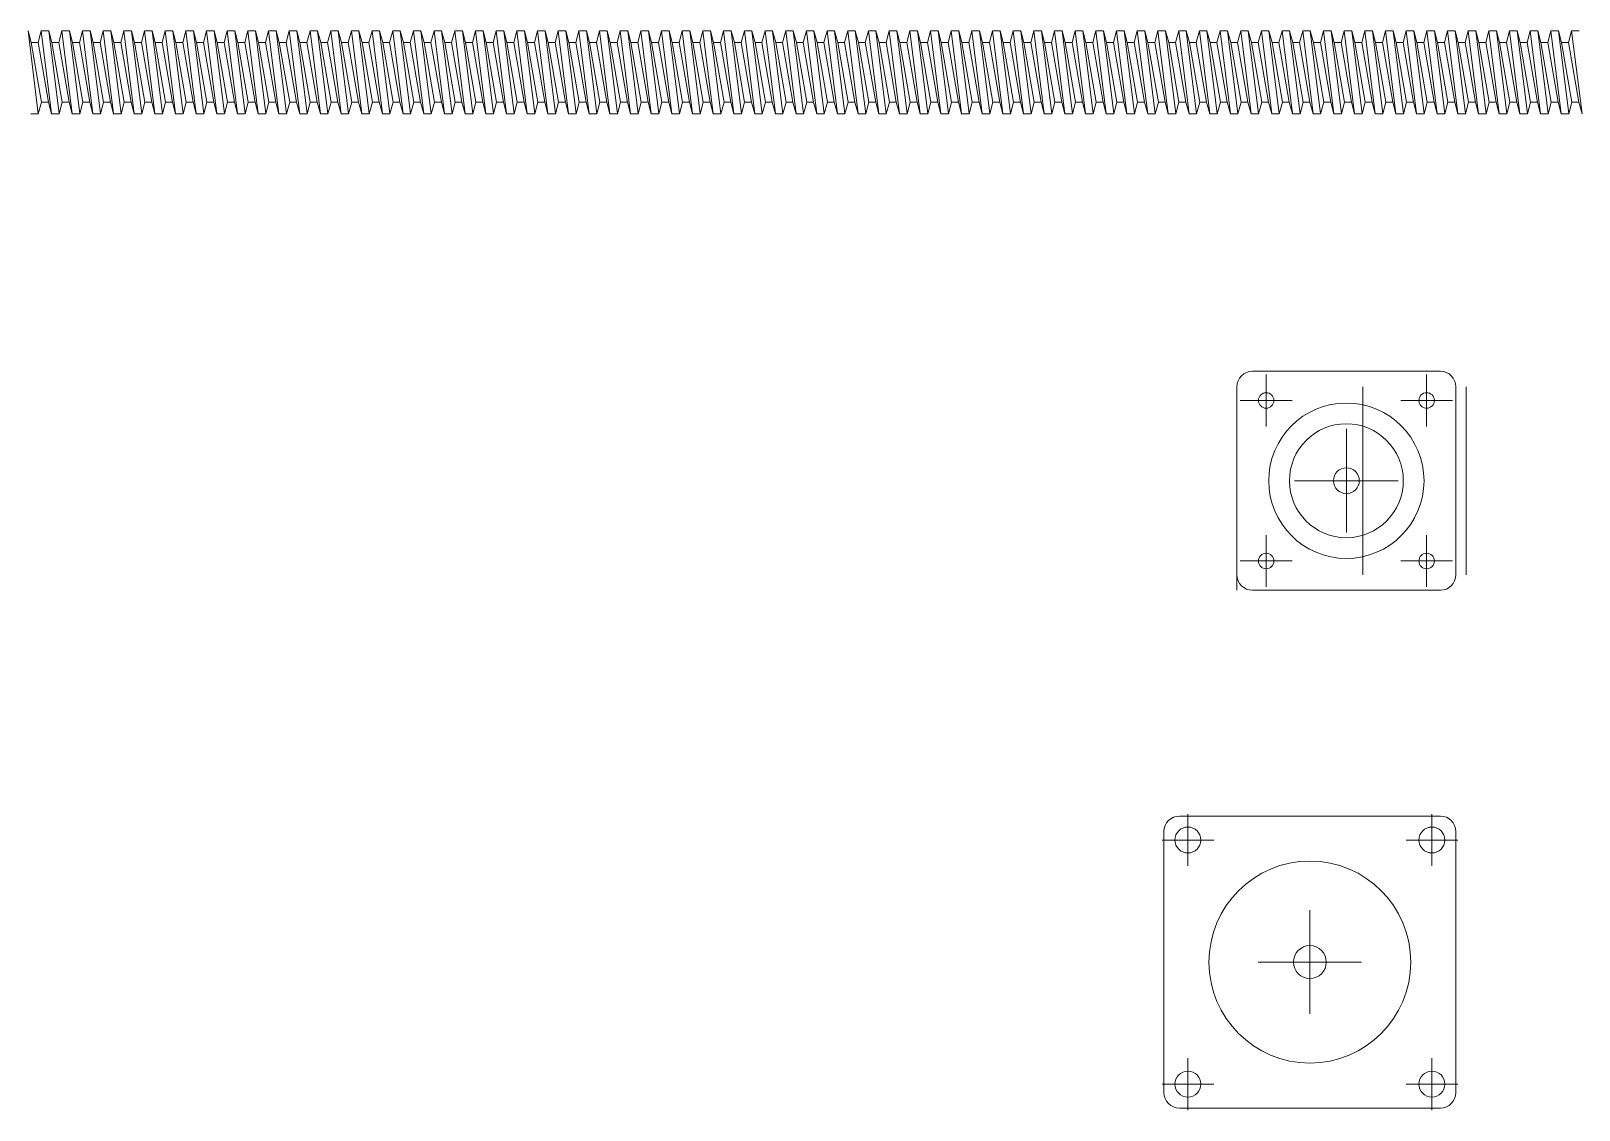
# Model space of a CAD drawing. Header units: millimetres. Extents: x 2736 to 6799, y 1900 to 4860.
# Drawn here: x 3691.7 to 3990.8, y 1899.6 to 2108 of the extents above; entities that cross this region are included whole.
import ezdxf

# ---------------------------------------------------------------- set-up
doc = ezdxf.new("R2010")
doc.units = ezdxf.units.MM
doc.linetypes.add('DASHDOTX2', pattern=[50.8, 25.4, -12.7, 0, -12.7])
for name, color, linetype, lineweight, true_color in [('axe', 1, 'DASHDOTX2', 0, 0xff0000), ('construction', 6, 'CONTINUOUS', 0, 0xff00ff), ('MEMA_17', 7, 'CONTINUOUS', 0, 0x000000), ('MEMA_23', 7, 'CONTINUOUS', 0, 0x000000), ('vis_sans_fin', 2, 'CONTINUOUS', 0, 0xffff00)]:
    doc.layers.add(name, color=color, linetype=linetype, lineweight=lineweight, true_color=true_color)

msp = doc.modelspace()

# ---------------------------------------------------------------- linework, layer by layer
at = {"layer": 'axe'}
for p, q in [((3930.35, 2031.65), (3930.35, 2041.65)), ((3961.35, 2031.65), (3961.35, 2041.65)), ((3925.35, 2036.65), (3935.35, 2036.65)), ((3956.35, 2036.65), (3966.35, 2036.65)), ((3945.85, 2011.15), (3945.85, 2031.15)), ((3935.85, 2021.15), (3955.85, 2021.15)), ((3930.35, 2000.65), (3930.35, 2010.65)), ((3961.35, 2000.65), (3961.35, 2010.65)), ((3925.35, 2005.65), (3935.35, 2005.65)), ((3956.35, 2005.65), (3966.35, 2005.65)), ((3915.23, 1946.77), (3915.23, 1956.77)), ((3962.37, 1946.77), (3962.37, 1956.77)), ((3910.23, 1951.77), (3920.23, 1951.77)), ((3957.37, 1951.77), (3967.37, 1951.77)), ((3938.8, 1918.2), (3938.8, 1938.2)), ((3928.8, 1928.2), (3948.8, 1928.2)), ((3915.23, 1899.63), (3915.23, 1909.63)), ((3962.37, 1899.63), (3962.37, 1909.63)), ((3910.23, 1904.63), (3920.23, 1904.63)), ((3957.37, 1904.63), (3967.37, 1904.63))]:
    msp.add_line(p, q, dxfattribs=at)
at = {"layer": 'construction'}
for p, q in [((3924.7, 2000), (3924.7, 2039.3)), ((3949, 2039.3), (3949, 2003)), ((3969, 2039.3), (3969, 2003))]:
    msp.add_line(p, q, dxfattribs=at)
msp.add_circle((3945.85, 2021.15), 15, dxfattribs=at)
at = {"layer": 'MEMA_17'}
for p, q in [((3927.7, 2042.3), (3964, 2042.3)), ((3924.7, 2003), (3924.7, 2039.3)), ((3967, 2039.3), (3967, 2003)), ((3964, 2000), (3927.7, 2000))]:
    msp.add_line(p, q, dxfattribs=at)
for centre, radius in [((3930.35, 2036.65), 1.5), ((3961.35, 2036.65), 1.5), ((3945.85, 2021.15), 11), ((3945.85, 2021.15), 2.5), ((3930.35, 2005.65), 1.5), ((3961.35, 2005.65), 1.5)]:
    msp.add_circle(centre, radius, dxfattribs=at)
for centre, start, end in [((3927.7, 2039.3), 90, 180), ((3964, 2039.3), 0, 90), ((3927.7, 2003), 180, 270), ((3964, 2003), 270, 0)]:
    msp.add_arc(centre, 3, start, end, dxfattribs=at)
at = {"layer": 'MEMA_23'}
for p, q in [((3913.6, 1956.4), (3964, 1956.4)), ((3910.6, 1903), (3910.6, 1953.4)), ((3967, 1953.4), (3967, 1903)), ((3964, 1900), (3913.6, 1900))]:
    msp.add_line(p, q, dxfattribs=at)
for centre, radius in [((3915.23, 1951.77), 2.5), ((3962.37, 1951.77), 2.5), ((3938.8, 1928.2), 19.5), ((3938.8, 1928.2), 3.17), ((3915.23, 1904.63), 2.5), ((3962.37, 1904.63), 2.5)]:
    msp.add_circle(centre, radius, dxfattribs=at)
for centre, start, end in [((3913.6, 1953.4), 90, 180), ((3964, 1953.4), 0, 90), ((3913.6, 1903), 180, 270), ((3964, 1903), 270, 0)]:
    msp.add_arc(centre, 3, start, end, dxfattribs=at)
at = {"layer": 'vis_sans_fin'}
for p, q in [((3691.15, 2108), (3691.75, 2105.75)), ((3693.14, 2092), (3691.15, 2108)), ((3691.75, 2105.75), (3693.08, 2105.75)), ((3691.75, 2105.75), (3693.75, 2094.25)), ((3693.08, 2105.75), (3693.68, 2108)), ((3693.08, 2105.75), (3695.08, 2094.25)), ((3693.68, 2108), (3695.14, 2108)), ((3693.68, 2108), (3695.68, 2092)), ((3695.14, 2108), (3695.75, 2105.75)), ((3695.14, 2108), (3697.14, 2092)), ((3695.75, 2105.75), (3697.08, 2105.75)), ((3695.75, 2105.75), (3697.74, 2094.25)), ((3697.08, 2105.75), (3697.68, 2108)), ((3697.08, 2105.75), (3699.07, 2094.25)), ((3697.68, 2108), (3699.14, 2108)), ((3699.68, 2092), (3697.68, 2108)), ((3699.14, 2108), (3699.74, 2105.75)), ((3701.14, 2092), (3699.14, 2108)), ((3699.74, 2105.75), (3701.07, 2105.75)), ((3699.74, 2105.75), (3701.74, 2094.25)), ((3701.07, 2105.75), (3701.67, 2108)), ((3701.07, 2105.75), (3703.07, 2094.25)), ((3701.67, 2108), (3703.13, 2108)), ((3701.67, 2108), (3703.67, 2092)), ((3703.13, 2108), (3703.74, 2105.75)), ((3703.13, 2108), (3705.13, 2092)), ((3703.74, 2105.75), (3705.07, 2105.75)), ((3703.74, 2105.75), (3705.73, 2094.25)), ((3705.07, 2105.75), (3705.67, 2108)), ((3705.07, 2105.75), (3707.06, 2094.25)), ((3705.67, 2108), (3707.13, 2108)), ((3707.67, 2092), (3705.67, 2108)), ((3707.13, 2108), (3707.73, 2105.75)), ((3709.13, 2092), (3707.13, 2108)), ((3707.73, 2105.75), (3709.06, 2105.75)), ((3707.73, 2105.75), (3709.73, 2094.25)), ((3709.06, 2105.75), (3709.67, 2108)), ((3709.06, 2105.75), (3711.06, 2094.25)), ((3709.67, 2108), (3711.13, 2108)), ((3709.67, 2108), (3711.66, 2092)), ((3711.13, 2108), (3711.73, 2105.75)), ((3711.13, 2108), (3713.12, 2092)), ((3711.73, 2105.75), (3713.06, 2105.75)), ((3711.73, 2105.75), (3713.73, 2094.25)), ((3713.06, 2105.75), (3713.66, 2108)), ((3713.06, 2105.75), (3715.06, 2094.25)), ((3713.66, 2108), (3715.12, 2108)), ((3715.66, 2092), (3713.66, 2108)), ((3715.12, 2108), (3715.72, 2105.75)), ((3717.12, 2092), (3715.12, 2108)), ((3715.72, 2105.75), (3717.05, 2105.75)), ((3715.72, 2105.75), (3717.72, 2094.25)), ((3717.05, 2105.75), (3717.66, 2108)), ((3717.05, 2105.75), (3719.05, 2094.25)), ((3717.66, 2108), (3719.12, 2108)), ((3717.66, 2108), (3719.65, 2092)), ((3719.12, 2108), (3719.72, 2105.75)), ((3719.12, 2108), (3721.11, 2092)), ((3719.72, 2105.75), (3721.05, 2105.75)), ((3719.72, 2105.75), (3721.72, 2094.25)), ((3721.05, 2105.75), (3721.65, 2108)), ((3721.05, 2105.75), (3723.05, 2094.25)), ((3721.65, 2108), (3723.11, 2108)), ((3723.65, 2092), (3721.65, 2108)), ((3723.11, 2108), (3723.72, 2105.75)), ((3725.11, 2092), (3723.11, 2108)), ((3723.72, 2105.75), (3725.05, 2105.75)), ((3723.72, 2105.75), (3725.71, 2094.25)), ((3725.05, 2105.75), (3725.65, 2108)), ((3725.05, 2105.75), (3727.04, 2094.25)), ((3725.65, 2108), (3727.11, 2108)), ((3725.65, 2108), (3727.65, 2092)), ((3727.11, 2108), (3727.71, 2105.75)), ((3727.11, 2108), (3729.11, 2092)), ((3727.71, 2105.75), (3729.04, 2105.75)), ((3727.71, 2105.75), (3729.71, 2094.25)), ((3729.04, 2105.75), (3729.64, 2108)), ((3729.04, 2105.75), (3731.04, 2094.25)), ((3729.64, 2108), (3731.1, 2108)), ((3731.64, 2092), (3729.64, 2108)), ((3731.1, 2108), (3731.71, 2105.75)), ((3733.1, 2092), (3731.1, 2108)), ((3731.71, 2105.75), (3733.04, 2105.75)), ((3731.71, 2105.75), (3733.71, 2094.25)), ((3733.04, 2105.75), (3733.64, 2108)), ((3733.04, 2105.75), (3735.04, 2094.25)), ((3733.64, 2108), (3735.1, 2108)), ((3733.64, 2108), (3735.64, 2092)), ((3735.1, 2108), (3735.7, 2105.75)), ((3735.1, 2108), (3737.1, 2092)), ((3735.7, 2105.75), (3737.03, 2105.75)), ((3735.7, 2105.75), (3737.7, 2094.25)), ((3737.03, 2105.75), (3737.64, 2108)), ((3737.03, 2105.75), (3739.03, 2094.25)), ((3737.64, 2108), (3739.1, 2108)), ((3739.63, 2092), (3737.64, 2108)), ((3739.1, 2108), (3739.7, 2105.75)), ((3741.09, 2092), (3739.1, 2108)), ((3739.7, 2105.75), (3741.03, 2105.75)), ((3739.7, 2105.75), (3741.7, 2094.25)), ((3741.03, 2105.75), (3741.63, 2108)), ((3741.03, 2105.75), (3743.03, 2094.25)), ((3741.63, 2108), (3743.09, 2108)), ((3741.63, 2108), (3743.63, 2092)), ((3743.09, 2108), (3743.69, 2105.75)), ((3743.09, 2108), (3745.09, 2092)), ((3743.69, 2105.75), (3745.02, 2105.75)), ((3743.69, 2105.75), (3745.69, 2094.25)), ((3745.02, 2105.75), (3745.63, 2108)), ((3745.02, 2105.75), (3747.02, 2094.25)), ((3745.63, 2108), (3747.09, 2108)), ((3747.63, 2092), (3745.63, 2108)), ((3747.09, 2108), (3747.69, 2105.75)), ((3749.09, 2092), (3747.09, 2108)), ((3747.69, 2105.75), (3749.02, 2105.75)), ((3747.69, 2105.75), (3749.69, 2094.25)), ((3749.02, 2105.75), (3749.62, 2108)), ((3749.02, 2105.75), (3751.02, 2094.25)), ((3749.62, 2108), (3751.08, 2108)), ((3749.62, 2108), (3751.62, 2092)), ((3751.08, 2108), (3751.69, 2105.75)), ((3751.08, 2108), (3753.08, 2092)), ((3751.69, 2105.75), (3753.02, 2105.75)), ((3751.69, 2105.75), (3753.68, 2094.25)), ((3753.02, 2105.75), (3753.62, 2108)), ((3753.02, 2105.75), (3755.01, 2094.25)), ((3753.62, 2108), (3755.08, 2108)), ((3755.62, 2092), (3753.62, 2108)), ((3755.08, 2108), (3755.68, 2105.75)), ((3757.08, 2092), (3755.08, 2108)), ((3755.68, 2105.75), (3757.01, 2105.75)), ((3755.68, 2105.75), (3757.68, 2094.25)), ((3757.01, 2105.75), (3757.61, 2108)), ((3757.01, 2105.75), (3759.01, 2094.25)), ((3757.61, 2108), (3759.07, 2108)), ((3757.61, 2108), (3759.61, 2092)), ((3759.07, 2108), (3759.68, 2105.75)), ((3759.07, 2108), (3761.07, 2092)), ((3759.68, 2105.75), (3761.01, 2105.75)), ((3759.68, 2105.75), (3761.68, 2094.25)), ((3761.01, 2105.75), (3761.61, 2108)), ((3761.01, 2105.75), (3763.01, 2094.25)), ((3761.61, 2108), (3763.07, 2108)), ((3763.61, 2092), (3761.61, 2108)), ((3763.07, 2108), (3763.67, 2105.75)), ((3765.07, 2092), (3763.07, 2108)), ((3763.67, 2105.75), (3765, 2105.75)), ((3763.67, 2105.75), (3765.67, 2094.25)), ((3765, 2105.75), (3765.61, 2108)), ((3765, 2105.75), (3767, 2094.25)), ((3765.61, 2108), (3767.07, 2108)), ((3765.61, 2108), (3767.6, 2092)), ((3767.07, 2108), (3767.67, 2105.75)), ((3767.07, 2108), (3769.06, 2092)), ((3767.67, 2105.75), (3769, 2105.75)), ((3767.67, 2105.75), (3769.67, 2094.25)), ((3769, 2105.75), (3769.6, 2108)), ((3769, 2105.75), (3771, 2094.25)), ((3769.6, 2108), (3771.06, 2108)), ((3771.6, 2092), (3769.6, 2108)), ((3771.06, 2108), (3771.66, 2105.75)), ((3773.06, 2092), (3771.06, 2108)), ((3771.66, 2105.75), (3772.99, 2105.75)), ((3771.66, 2105.75), (3773.66, 2094.25)), ((3772.99, 2105.75), (3773.6, 2108)), ((3772.99, 2105.75), (3774.99, 2094.25)), ((3773.6, 2108), (3775.06, 2108)), ((3773.6, 2108), (3775.6, 2092)), ((3775.06, 2108), (3775.66, 2105.75)), ((3775.06, 2108), (3777.06, 2092)), ((3775.66, 2105.75), (3776.99, 2105.75)), ((3775.66, 2105.75), (3777.66, 2094.25)), ((3776.99, 2105.75), (3777.59, 2108)), ((3776.99, 2105.75), (3778.99, 2094.25)), ((3777.59, 2108), (3779.05, 2108)), ((3779.59, 2092), (3777.59, 2108)), ((3779.05, 2108), (3779.66, 2105.75)), ((3781.05, 2092), (3779.05, 2108)), ((3779.66, 2105.75), (3780.99, 2105.75)), ((3779.66, 2105.75), (3781.65, 2094.25)), ((3780.99, 2105.75), (3781.59, 2108)), ((3780.99, 2105.75), (3782.98, 2094.25)), ((3781.59, 2108), (3783.05, 2108)), ((3781.59, 2108), (3783.59, 2092)), ((3783.05, 2108), (3783.65, 2105.75)), ((3783.05, 2108), (3785.05, 2092)), ((3783.65, 2105.75), (3784.98, 2105.75)), ((3783.65, 2105.75), (3785.65, 2094.25)), ((3784.98, 2105.75), (3785.59, 2108)), ((3784.98, 2105.75), (3786.98, 2094.25)), ((3785.59, 2108), (3787.05, 2108)), ((3787.58, 2092), (3785.59, 2108)), ((3787.05, 2108), (3787.65, 2105.75)), ((3789.04, 2092), (3787.05, 2108)), ((3787.65, 2105.75), (3788.98, 2105.75)), ((3787.65, 2105.75), (3789.65, 2094.25)), ((3788.98, 2105.75), (3789.58, 2108)), ((3788.98, 2105.75), (3790.98, 2094.25)), ((3789.58, 2108), (3791.04, 2108)), ((3789.58, 2108), (3791.58, 2092)), ((3791.04, 2108), (3791.64, 2105.75)), ((3791.04, 2108), (3793.04, 2092)), ((3791.64, 2105.75), (3792.97, 2105.75)), ((3791.64, 2105.75), (3793.64, 2094.25)), ((3792.97, 2105.75), (3793.58, 2108)), ((3792.97, 2105.75), (3794.97, 2094.25)), ((3793.58, 2108), (3795.04, 2108)), ((3795.57, 2092), (3793.58, 2108)), ((3795.04, 2108), (3795.64, 2105.75)), ((3797.03, 2092), (3795.04, 2108)), ((3795.64, 2105.75), (3796.97, 2105.75)), ((3795.64, 2105.75), (3797.64, 2094.25)), ((3796.97, 2105.75), (3797.57, 2108)), ((3796.97, 2105.75), (3798.97, 2094.25)), ((3797.57, 2108), (3799.03, 2108)), ((3797.57, 2108), (3799.57, 2092)), ((3799.03, 2108), (3799.64, 2105.75)), ((3799.03, 2108), (3801.03, 2092)), ((3799.64, 2105.75), (3800.97, 2105.75)), ((3799.64, 2105.75), (3801.63, 2094.25)), ((3800.97, 2105.75), (3801.57, 2108)), ((3800.97, 2105.75), (3802.96, 2094.25)), ((3801.57, 2108), (3803.03, 2108)), ((3803.57, 2092), (3801.57, 2108)), ((3803.03, 2108), (3803.63, 2105.75)), ((3805.03, 2092), (3803.03, 2108)), ((3803.63, 2105.75), (3804.96, 2105.75)), ((3803.63, 2105.75), (3805.63, 2094.25)), ((3804.96, 2105.75), (3805.56, 2108)), ((3804.96, 2105.75), (3806.96, 2094.25)), ((3805.56, 2108), (3807.02, 2108)), ((3805.56, 2108), (3807.56, 2092)), ((3807.02, 2108), (3807.63, 2105.75)), ((3807.02, 2108), (3809.02, 2092)), ((3807.63, 2105.75), (3808.96, 2105.75)), ((3807.63, 2105.75), (3809.62, 2094.25)), ((3808.96, 2105.75), (3809.56, 2108)), ((3808.96, 2105.75), (3810.95, 2094.25)), ((3809.56, 2108), (3811.02, 2108)), ((3811.56, 2092), (3809.56, 2108)), ((3811.02, 2108), (3811.62, 2105.75)), ((3813.02, 2092), (3811.02, 2108)), ((3811.62, 2105.75), (3812.95, 2105.75)), ((3811.62, 2105.75), (3813.62, 2094.25)), ((3812.95, 2105.75), (3813.56, 2108)), ((3812.95, 2105.75), (3814.95, 2094.25)), ((3813.56, 2108), (3815.02, 2108)), ((3813.56, 2108), (3815.55, 2092)), ((3815.02, 2108), (3815.62, 2105.75)), ((3815.02, 2108), (3817.01, 2092)), ((3815.62, 2105.75), (3816.95, 2105.75)), ((3815.62, 2105.75), (3817.62, 2094.25)), ((3816.95, 2105.75), (3817.55, 2108)), ((3816.95, 2105.75), (3818.95, 2094.25)), ((3817.55, 2108), (3819.01, 2108)), ((3819.55, 2092), (3817.55, 2108)), ((3819.01, 2108), (3819.61, 2105.75)), ((3821.01, 2092), (3819.01, 2108)), ((3819.61, 2105.75), (3820.94, 2105.75)), ((3819.61, 2105.75), (3821.61, 2094.25)), ((3820.94, 2105.75), (3821.55, 2108)), ((3820.94, 2105.75), (3822.94, 2094.25)), ((3821.55, 2108), (3823.01, 2108)), ((3821.55, 2108), (3823.54, 2092)), ((3823.01, 2108), (3823.61, 2105.75)), ((3823.01, 2108), (3825, 2092)), ((3823.61, 2105.75), (3824.94, 2105.75)), ((3823.61, 2105.75), (3825.61, 2094.25)), ((3824.94, 2105.75), (3825.54, 2108)), ((3824.94, 2105.75), (3826.94, 2094.25)), ((3825.54, 2108), (3827, 2108)), ((3827.54, 2092), (3825.54, 2108)), ((3827, 2108), (3827.61, 2105.75)), ((3829, 2092), (3827, 2108)), ((3827.61, 2105.75), (3828.94, 2105.75)), ((3827.61, 2105.75), (3829.6, 2094.25)), ((3828.94, 2105.75), (3829.54, 2108)), ((3828.94, 2105.75), (3830.93, 2094.25)), ((3829.54, 2108), (3831, 2108)), ((3829.54, 2108), (3831.54, 2092)), ((3831, 2108), (3831.6, 2105.75)), ((3831, 2108), (3833, 2092)), ((3831.6, 2105.75), (3832.93, 2105.75)), ((3831.6, 2105.75), (3833.6, 2094.25)), ((3832.93, 2105.75), (3833.53, 2108)), ((3832.93, 2105.75), (3834.93, 2094.25)), ((3833.53, 2108), (3834.99, 2108)), ((3835.53, 2092), (3833.53, 2108)), ((3834.99, 2108), (3835.6, 2105.75)), ((3836.99, 2092), (3834.99, 2108)), ((3835.6, 2105.75), (3836.93, 2105.75)), ((3835.6, 2105.75), (3837.6, 2094.25)), ((3836.93, 2105.75), (3837.53, 2108)), ((3836.93, 2105.75), (3838.93, 2094.25)), ((3837.53, 2108), (3838.99, 2108)), ((3837.53, 2108), (3839.53, 2092)), ((3838.99, 2108), (3839.59, 2105.75)), ((3838.99, 2108), (3840.99, 2092)), ((3839.59, 2105.75), (3840.92, 2105.75)), ((3839.59, 2105.75), (3841.59, 2094.25)), ((3840.92, 2105.75), (3841.53, 2108)), ((3840.92, 2105.75), (3842.92, 2094.25)), ((3841.53, 2108), (3842.99, 2108)), ((3843.52, 2092), (3841.53, 2108)), ((3842.99, 2108), (3843.59, 2105.75)), ((3844.98, 2092), (3842.99, 2108)), ((3843.59, 2105.75), (3844.92, 2105.75)), ((3843.59, 2105.75), (3845.59, 2094.25)), ((3844.92, 2105.75), (3845.52, 2108)), ((3844.92, 2105.75), (3846.92, 2094.25)), ((3845.52, 2108), (3846.98, 2108)), ((3845.52, 2108), (3847.52, 2092)), ((3846.98, 2108), (3847.58, 2105.75)), ((3846.98, 2108), (3848.98, 2092)), ((3847.58, 2105.75), (3848.91, 2105.75)), ((3847.58, 2105.75), (3849.58, 2094.25)), ((3848.91, 2105.75), (3849.52, 2108)), ((3848.91, 2105.75), (3850.91, 2094.25)), ((3849.52, 2108), (3850.98, 2108)), ((3851.52, 2092), (3849.52, 2108)), ((3850.98, 2108), (3851.58, 2105.75)), ((3852.98, 2092), (3850.98, 2108)), ((3851.58, 2105.75), (3852.91, 2105.75)), ((3851.58, 2105.75), (3853.58, 2094.25)), ((3852.91, 2105.75), (3853.51, 2108)), ((3852.91, 2105.75), (3854.91, 2094.25)), ((3853.51, 2108), (3854.97, 2108)), ((3853.51, 2108), (3855.51, 2092)), ((3854.97, 2108), (3855.58, 2105.75)), ((3854.97, 2108), (3856.97, 2092)), ((3855.58, 2105.75), (3856.91, 2105.75)), ((3855.58, 2105.75), (3857.57, 2094.25)), ((3856.91, 2105.75), (3857.51, 2108)), ((3856.91, 2105.75), (3858.9, 2094.25)), ((3857.51, 2108), (3858.97, 2108)), ((3859.51, 2092), (3857.51, 2108)), ((3858.97, 2108), (3859.57, 2105.75)), ((3860.97, 2092), (3858.97, 2108)), ((3859.57, 2105.75), (3860.9, 2105.75)), ((3859.57, 2105.75), (3861.57, 2094.25)), ((3860.9, 2105.75), (3861.5, 2108)), ((3860.9, 2105.75), (3862.9, 2094.25)), ((3861.5, 2108), (3862.96, 2108)), ((3861.5, 2108), (3863.5, 2092)), ((3862.96, 2108), (3863.57, 2105.75)), ((3862.96, 2108), (3864.96, 2092)), ((3863.57, 2105.75), (3864.9, 2105.75)), ((3863.57, 2105.75), (3865.57, 2094.25)), ((3864.9, 2105.75), (3865.5, 2108)), ((3864.9, 2105.75), (3866.9, 2094.25)), ((3865.5, 2108), (3866.96, 2108)), ((3867.5, 2092), (3865.5, 2108)), ((3866.96, 2108), (3867.56, 2105.75)), ((3868.96, 2092), (3866.96, 2108)), ((3867.56, 2105.75), (3868.89, 2105.75)), ((3867.56, 2105.75), (3869.56, 2094.25)), ((3868.89, 2105.75), (3869.5, 2108)), ((3868.89, 2105.75), (3870.89, 2094.25)), ((3869.5, 2108), (3870.96, 2108)), ((3869.5, 2108), (3871.49, 2092)), ((3870.96, 2108), (3871.56, 2105.75)), ((3870.96, 2108), (3872.95, 2092)), ((3871.56, 2105.75), (3872.89, 2105.75)), ((3871.56, 2105.75), (3873.56, 2094.25)), ((3872.89, 2105.75), (3873.49, 2108)), ((3872.89, 2105.75), (3874.89, 2094.25)), ((3873.49, 2108), (3874.95, 2108)), ((3875.49, 2092), (3873.49, 2108)), ((3874.95, 2108), (3875.56, 2105.75)), ((3876.95, 2092), (3874.95, 2108)), ((3875.56, 2105.75), (3876.89, 2105.75)), ((3875.56, 2105.75), (3877.55, 2094.25)), ((3876.89, 2105.75), (3877.49, 2108)), ((3876.89, 2105.75), (3878.88, 2094.25)), ((3877.49, 2108), (3878.95, 2108)), ((3877.49, 2108), (3879.49, 2092)), ((3878.95, 2108), (3879.55, 2105.75)), ((3878.95, 2108), (3880.95, 2092)), ((3879.55, 2105.75), (3880.88, 2105.75)), ((3879.55, 2105.75), (3881.55, 2094.25)), ((3880.88, 2105.75), (3881.48, 2108)), ((3880.88, 2105.75), (3882.88, 2094.25)), ((3881.48, 2108), (3882.94, 2108)), ((3883.48, 2092), (3881.48, 2108)), ((3882.94, 2108), (3883.55, 2105.75)), ((3884.94, 2092), (3882.94, 2108)), ((3883.55, 2105.75), (3884.88, 2105.75)), ((3883.55, 2105.75), (3885.54, 2094.25)), ((3884.88, 2105.75), (3885.48, 2108)), ((3884.88, 2105.75), (3886.87, 2094.25)), ((3885.48, 2108), (3886.94, 2108)), ((3885.48, 2108), (3887.48, 2092)), ((3886.94, 2108), (3887.54, 2105.75)), ((3886.94, 2108), (3888.94, 2092)), ((3887.54, 2105.75), (3888.87, 2105.75)), ((3887.54, 2105.75), (3889.54, 2094.25)), ((3888.87, 2105.75), (3889.48, 2108)), ((3888.87, 2105.75), (3890.87, 2094.25)), ((3889.48, 2108), (3890.94, 2108)), ((3891.47, 2092), (3889.48, 2108)), ((3890.94, 2108), (3891.54, 2105.75)), ((3892.93, 2092), (3890.94, 2108)), ((3891.54, 2105.75), (3892.87, 2105.75)), ((3891.54, 2105.75), (3893.54, 2094.25)), ((3892.87, 2105.75), (3893.47, 2108)), ((3892.87, 2105.75), (3894.87, 2094.25)), ((3893.47, 2108), (3894.93, 2108)), ((3893.47, 2108), (3895.47, 2092)), ((3894.93, 2108), (3895.53, 2105.75)), ((3894.93, 2108), (3896.93, 2092)), ((3895.53, 2105.75), (3896.86, 2105.75)), ((3895.53, 2105.75), (3897.53, 2094.25)), ((3896.86, 2105.75), (3897.47, 2108)), ((3896.86, 2105.75), (3898.86, 2094.25)), ((3897.47, 2108), (3898.93, 2108)), ((3899.46, 2092), (3897.47, 2108)), ((3898.93, 2108), (3899.53, 2105.75)), ((3900.92, 2092), (3898.93, 2108)), ((3899.53, 2105.75), (3900.86, 2105.75)), ((3899.53, 2105.75), (3901.53, 2094.25)), ((3900.86, 2105.75), (3901.46, 2108)), ((3900.86, 2105.75), (3902.86, 2094.25)), ((3901.46, 2108), (3902.92, 2108)), ((3901.46, 2108), (3903.46, 2092)), ((3902.92, 2108), (3903.53, 2105.75)), ((3902.92, 2108), (3904.92, 2092)), ((3903.53, 2105.75), (3904.86, 2105.75)), ((3903.53, 2105.75), (3905.52, 2094.25)), ((3904.86, 2105.75), (3905.46, 2108)), ((3904.86, 2105.75), (3906.85, 2094.25)), ((3905.46, 2108), (3906.92, 2108)), ((3907.46, 2092), (3905.46, 2108)), ((3906.92, 2108), (3907.52, 2105.75)), ((3908.92, 2092), (3906.92, 2108)), ((3907.52, 2105.75), (3908.85, 2105.75)), ((3907.52, 2105.75), (3909.52, 2094.25)), ((3908.85, 2105.75), (3909.45, 2108)), ((3908.85, 2105.75), (3910.85, 2094.25)), ((3909.45, 2108), (3910.91, 2108)), ((3909.45, 2108), (3911.45, 2092)), ((3910.91, 2108), (3911.52, 2105.75)), ((3910.91, 2108), (3912.91, 2092)), ((3911.52, 2105.75), (3912.85, 2105.75)), ((3911.52, 2105.75), (3913.51, 2094.25)), ((3912.85, 2105.75), (3913.45, 2108)), ((3912.85, 2105.75), (3914.84, 2094.25)), ((3913.45, 2108), (3914.91, 2108)), ((3915.45, 2092), (3913.45, 2108)), ((3914.91, 2108), (3915.51, 2105.75)), ((3916.91, 2092), (3914.91, 2108)), ((3915.51, 2105.75), (3916.84, 2105.75)), ((3915.51, 2105.75), (3917.51, 2094.25)), ((3916.84, 2105.75), (3917.45, 2108)), ((3916.84, 2105.75), (3918.84, 2094.25)), ((3917.45, 2108), (3918.91, 2108)), ((3917.45, 2108), (3919.44, 2092)), ((3918.91, 2108), (3919.51, 2105.75)), ((3918.91, 2108), (3920.9, 2092)), ((3919.51, 2105.75), (3920.84, 2105.75)), ((3919.51, 2105.75), (3921.51, 2094.25)), ((3920.84, 2105.75), (3921.44, 2108)), ((3920.84, 2105.75), (3922.84, 2094.25)), ((3921.44, 2108), (3922.9, 2108)), ((3923.44, 2092), (3921.44, 2108)), ((3922.9, 2108), (3923.5, 2105.75)), ((3924.9, 2092), (3922.9, 2108)), ((3923.5, 2105.75), (3924.83, 2105.75)), ((3923.5, 2105.75), (3925.5, 2094.25)), ((3924.83, 2105.75), (3925.44, 2108)), ((3924.83, 2105.75), (3926.83, 2094.25)), ((3925.44, 2108), (3926.9, 2108)), ((3925.44, 2108), (3927.44, 2092)), ((3926.9, 2108), (3927.5, 2105.75)), ((3926.9, 2108), (3928.9, 2092)), ((3927.5, 2105.75), (3928.83, 2105.75)), ((3927.5, 2105.75), (3929.5, 2094.25)), ((3928.83, 2105.75), (3929.43, 2108)), ((3928.83, 2105.75), (3930.83, 2094.25)), ((3929.43, 2108), (3930.89, 2108)), ((3931.43, 2092), (3929.43, 2108)), ((3930.89, 2108), (3931.5, 2105.75)), ((3932.89, 2092), (3930.89, 2108)), ((3931.5, 2105.75), (3932.83, 2105.75)), ((3931.5, 2105.75), (3933.49, 2094.25)), ((3932.83, 2105.75), (3933.43, 2108)), ((3932.83, 2105.75), (3934.82, 2094.25)), ((3933.43, 2108), (3934.89, 2108)), ((3933.43, 2108), (3935.43, 2092)), ((3934.89, 2108), (3935.49, 2105.75)), ((3934.89, 2108), (3936.89, 2092)), ((3935.49, 2105.75), (3936.82, 2105.75)), ((3935.49, 2105.75), (3937.49, 2094.25)), ((3936.82, 2105.75), (3937.42, 2108)), ((3936.82, 2105.75), (3938.82, 2094.25)), ((3937.42, 2108), (3938.88, 2108)), ((3939.42, 2092), (3937.42, 2108)), ((3938.88, 2108), (3939.49, 2105.75)), ((3940.88, 2092), (3938.88, 2108)), ((3939.49, 2105.75), (3940.82, 2105.75)), ((3939.49, 2105.75), (3941.49, 2094.25)), ((3940.82, 2105.75), (3941.42, 2108)), ((3940.82, 2105.75), (3942.82, 2094.25)), ((3941.42, 2108), (3942.88, 2108)), ((3941.42, 2108), (3943.42, 2092)), ((3942.88, 2108), (3943.48, 2105.75)), ((3942.88, 2108), (3944.88, 2092)), ((3943.48, 2105.75), (3944.81, 2105.75)), ((3943.48, 2105.75), (3945.48, 2094.25)), ((3944.81, 2105.75), (3945.42, 2108)), ((3944.81, 2105.75), (3946.81, 2094.25)), ((3945.42, 2108), (3946.88, 2108)), ((3947.41, 2092), (3945.42, 2108)), ((3946.88, 2108), (3947.48, 2105.75)), ((3948.87, 2092), (3946.88, 2108)), ((3947.48, 2105.75), (3948.81, 2105.75)), ((3947.48, 2105.75), (3949.48, 2094.25)), ((3948.81, 2105.75), (3949.41, 2108)), ((3948.81, 2105.75), (3950.81, 2094.25)), ((3949.41, 2108), (3950.87, 2108)), ((3949.41, 2108), (3951.41, 2092)), ((3950.87, 2108), (3951.47, 2105.75)), ((3950.87, 2108), (3952.87, 2092)), ((3951.47, 2105.75), (3952.8, 2105.75)), ((3951.47, 2105.75), (3953.47, 2094.25)), ((3952.8, 2105.75), (3953.41, 2108)), ((3952.8, 2105.75), (3954.8, 2094.25)), ((3953.41, 2108), (3954.87, 2108)), ((3955.41, 2092), (3953.41, 2108)), ((3954.87, 2108), (3955.47, 2105.75)), ((3956.87, 2092), (3954.87, 2108)), ((3955.47, 2105.75), (3956.8, 2105.75)), ((3955.47, 2105.75), (3957.47, 2094.25)), ((3956.8, 2105.75), (3957.4, 2108)), ((3956.8, 2105.75), (3958.8, 2094.25)), ((3957.4, 2108), (3958.86, 2108)), ((3957.4, 2108), (3959.4, 2092)), ((3958.86, 2108), (3959.47, 2105.75)), ((3958.86, 2108), (3960.86, 2092)), ((3959.47, 2105.75), (3960.8, 2105.75)), ((3959.47, 2105.75), (3961.46, 2094.25)), ((3960.8, 2105.75), (3961.4, 2108)), ((3960.8, 2105.75), (3962.79, 2094.25)), ((3961.4, 2108), (3962.86, 2108)), ((3963.4, 2092), (3961.4, 2108)), ((3962.86, 2108), (3963.46, 2105.75)), ((3964.86, 2092), (3962.86, 2108)), ((3963.46, 2105.75), (3964.79, 2105.75)), ((3963.46, 2105.75), (3965.46, 2094.25)), ((3964.79, 2105.75), (3965.39, 2108)), ((3964.79, 2105.75), (3966.79, 2094.25)), ((3965.39, 2108), (3966.85, 2108)), ((3965.39, 2108), (3967.39, 2092)), ((3966.85, 2108), (3967.46, 2105.75)), ((3966.85, 2108), (3968.85, 2092)), ((3967.46, 2105.75), (3968.79, 2105.75)), ((3967.46, 2105.75), (3969.46, 2094.25)), ((3968.79, 2105.75), (3969.39, 2108)), ((3968.79, 2105.75), (3970.79, 2094.25)), ((3969.39, 2108), (3970.85, 2108)), ((3971.39, 2092), (3969.39, 2108)), ((3970.85, 2108), (3971.45, 2105.75)), ((3972.85, 2092), (3970.85, 2108)), ((3971.45, 2105.75), (3972.78, 2105.75)), ((3971.45, 2105.75), (3973.45, 2094.25)), ((3972.78, 2105.75), (3973.39, 2108)), ((3972.78, 2105.75), (3974.78, 2094.25)), ((3973.39, 2108), (3974.85, 2108)), ((3973.39, 2108), (3975.38, 2092)), ((3974.85, 2108), (3975.45, 2105.75)), ((3974.85, 2108), (3976.84, 2092)), ((3975.45, 2105.75), (3976.78, 2105.75)), ((3975.45, 2105.75), (3977.45, 2094.25)), ((3976.78, 2105.75), (3977.38, 2108)), ((3976.78, 2105.75), (3978.78, 2094.25)), ((3977.38, 2108), (3978.84, 2108)), ((3979.38, 2092), (3977.38, 2108)), ((3978.84, 2108), (3979.45, 2105.75)), ((3980.84, 2092), (3978.84, 2108)), ((3979.45, 2105.75), (3980.78, 2105.75)), ((3979.45, 2105.75), (3981.44, 2094.25)), ((3980.78, 2105.75), (3981.38, 2108)), ((3980.78, 2105.75), (3982.77, 2094.25)), ((3981.38, 2108), (3982.84, 2108)), ((3981.38, 2108), (3983.38, 2092)), ((3982.84, 2108), (3983.44, 2105.75)), ((3982.84, 2108), (3984.84, 2092)), ((3983.44, 2105.75), (3984.77, 2105.75)), ((3983.44, 2105.75), (3985.44, 2094.25)), ((3984.77, 2105.75), (3985.37, 2108)), ((3984.77, 2105.75), (3986.77, 2094.25)), ((3985.37, 2108), (3986.83, 2108)), ((3987.37, 2092), (3985.37, 2108)), ((3986.83, 2108), (3987.44, 2105.75)), ((3988.83, 2092), (3986.83, 2108)), ((3987.44, 2105.75), (3988.77, 2105.75)), ((3987.44, 2105.75), (3989.43, 2094.25)), ((3988.77, 2105.75), (3989.37, 2108)), ((3988.77, 2105.75), (3990.76, 2094.25)), ((3989.37, 2108), (3990.83, 2108)), ((3989.37, 2108), (3991.37, 2092)), ((3693.14, 2092), (3693.75, 2094.25)), ((3693.75, 2094.25), (3695.08, 2094.25)), ((3695.08, 2094.25), (3695.68, 2092)), ((3697.14, 2092), (3697.74, 2094.25)), ((3697.74, 2094.25), (3699.07, 2094.25)), ((3699.07, 2094.25), (3699.68, 2092)), ((3701.14, 2092), (3701.74, 2094.25)), ((3701.74, 2094.25), (3703.07, 2094.25)), ((3703.07, 2094.25), (3703.67, 2092)), ((3705.13, 2092), (3705.73, 2094.25)), ((3705.73, 2094.25), (3707.06, 2094.25)), ((3707.06, 2094.25), (3707.67, 2092)), ((3709.13, 2092), (3709.73, 2094.25)), ((3709.73, 2094.25), (3711.06, 2094.25)), ((3711.06, 2094.25), (3711.66, 2092)), ((3713.12, 2092), (3713.73, 2094.25)), ((3713.73, 2094.25), (3715.06, 2094.25)), ((3715.06, 2094.25), (3715.66, 2092)), ((3717.12, 2092), (3717.72, 2094.25)), ((3717.72, 2094.25), (3719.05, 2094.25)), ((3719.05, 2094.25), (3719.65, 2092)), ((3721.11, 2092), (3721.72, 2094.25)), ((3721.72, 2094.25), (3723.05, 2094.25)), ((3723.05, 2094.25), (3723.65, 2092)), ((3725.11, 2092), (3725.71, 2094.25)), ((3725.71, 2094.25), (3727.04, 2094.25)), ((3727.04, 2094.25), (3727.65, 2092)), ((3729.11, 2092), (3729.71, 2094.25)), ((3729.71, 2094.25), (3731.04, 2094.25)), ((3731.04, 2094.25), (3731.64, 2092)), ((3733.1, 2092), (3733.71, 2094.25)), ((3733.71, 2094.25), (3735.04, 2094.25)), ((3735.04, 2094.25), (3735.64, 2092)), ((3737.1, 2092), (3737.7, 2094.25)), ((3737.7, 2094.25), (3739.03, 2094.25)), ((3739.03, 2094.25), (3739.63, 2092)), ((3741.09, 2092), (3741.7, 2094.25)), ((3741.7, 2094.25), (3743.03, 2094.25)), ((3743.03, 2094.25), (3743.63, 2092)), ((3745.09, 2092), (3745.69, 2094.25)), ((3745.69, 2094.25), (3747.02, 2094.25)), ((3747.02, 2094.25), (3747.63, 2092)), ((3749.09, 2092), (3749.69, 2094.25)), ((3749.69, 2094.25), (3751.02, 2094.25)), ((3751.02, 2094.25), (3751.62, 2092)), ((3753.08, 2092), (3753.68, 2094.25)), ((3753.68, 2094.25), (3755.01, 2094.25)), ((3755.01, 2094.25), (3755.62, 2092)), ((3757.08, 2092), (3757.68, 2094.25)), ((3757.68, 2094.25), (3759.01, 2094.25)), ((3759.01, 2094.25), (3759.61, 2092)), ((3761.07, 2092), (3761.68, 2094.25)), ((3761.68, 2094.25), (3763.01, 2094.25)), ((3763.01, 2094.25), (3763.61, 2092)), ((3765.07, 2092), (3765.67, 2094.25)), ((3765.67, 2094.25), (3767, 2094.25)), ((3767, 2094.25), (3767.6, 2092)), ((3769.06, 2092), (3769.67, 2094.25)), ((3769.67, 2094.25), (3771, 2094.25)), ((3771, 2094.25), (3771.6, 2092)), ((3773.06, 2092), (3773.66, 2094.25)), ((3773.66, 2094.25), (3774.99, 2094.25)), ((3774.99, 2094.25), (3775.6, 2092)), ((3777.06, 2092), (3777.66, 2094.25)), ((3777.66, 2094.25), (3778.99, 2094.25)), ((3778.99, 2094.25), (3779.59, 2092)), ((3781.05, 2092), (3781.65, 2094.25)), ((3781.65, 2094.25), (3782.98, 2094.25)), ((3782.98, 2094.25), (3783.59, 2092)), ((3785.05, 2092), (3785.65, 2094.25)), ((3785.65, 2094.25), (3786.98, 2094.25)), ((3786.98, 2094.25), (3787.58, 2092)), ((3789.04, 2092), (3789.65, 2094.25)), ((3789.65, 2094.25), (3790.98, 2094.25)), ((3790.98, 2094.25), (3791.58, 2092)), ((3793.04, 2092), (3793.64, 2094.25)), ((3793.64, 2094.25), (3794.97, 2094.25)), ((3794.97, 2094.25), (3795.57, 2092)), ((3797.03, 2092), (3797.64, 2094.25)), ((3797.64, 2094.25), (3798.97, 2094.25)), ((3798.97, 2094.25), (3799.57, 2092)), ((3801.03, 2092), (3801.63, 2094.25)), ((3801.63, 2094.25), (3802.96, 2094.25)), ((3802.96, 2094.25), (3803.57, 2092)), ((3805.03, 2092), (3805.63, 2094.25)), ((3805.63, 2094.25), (3806.96, 2094.25)), ((3806.96, 2094.25), (3807.56, 2092)), ((3809.02, 2092), (3809.62, 2094.25)), ((3809.62, 2094.25), (3810.95, 2094.25)), ((3810.95, 2094.25), (3811.56, 2092)), ((3813.02, 2092), (3813.62, 2094.25)), ((3813.62, 2094.25), (3814.95, 2094.25)), ((3814.95, 2094.25), (3815.55, 2092)), ((3817.01, 2092), (3817.62, 2094.25)), ((3817.62, 2094.25), (3818.95, 2094.25)), ((3818.95, 2094.25), (3819.55, 2092)), ((3821.01, 2092), (3821.61, 2094.25)), ((3821.61, 2094.25), (3822.94, 2094.25)), ((3822.94, 2094.25), (3823.54, 2092)), ((3825, 2092), (3825.61, 2094.25)), ((3825.61, 2094.25), (3826.94, 2094.25)), ((3826.94, 2094.25), (3827.54, 2092)), ((3829, 2092), (3829.6, 2094.25)), ((3829.6, 2094.25), (3830.93, 2094.25)), ((3830.93, 2094.25), (3831.54, 2092)), ((3833, 2092), (3833.6, 2094.25)), ((3833.6, 2094.25), (3834.93, 2094.25)), ((3834.93, 2094.25), (3835.53, 2092)), ((3836.99, 2092), (3837.6, 2094.25)), ((3837.6, 2094.25), (3838.93, 2094.25)), ((3838.93, 2094.25), (3839.53, 2092)), ((3840.99, 2092), (3841.59, 2094.25)), ((3841.59, 2094.25), (3842.92, 2094.25)), ((3842.92, 2094.25), (3843.52, 2092)), ((3844.98, 2092), (3845.59, 2094.25)), ((3845.59, 2094.25), (3846.92, 2094.25)), ((3846.92, 2094.25), (3847.52, 2092)), ((3848.98, 2092), (3849.58, 2094.25)), ((3849.58, 2094.25), (3850.91, 2094.25)), ((3850.91, 2094.25), (3851.52, 2092)), ((3852.98, 2092), (3853.58, 2094.25)), ((3853.58, 2094.25), (3854.91, 2094.25)), ((3854.91, 2094.25), (3855.51, 2092)), ((3856.97, 2092), (3857.57, 2094.25)), ((3857.57, 2094.25), (3858.9, 2094.25)), ((3858.9, 2094.25), (3859.51, 2092)), ((3860.97, 2092), (3861.57, 2094.25)), ((3861.57, 2094.25), (3862.9, 2094.25)), ((3862.9, 2094.25), (3863.5, 2092)), ((3864.96, 2092), (3865.57, 2094.25)), ((3865.57, 2094.25), (3866.9, 2094.25)), ((3866.9, 2094.25), (3867.5, 2092)), ((3868.96, 2092), (3869.56, 2094.25)), ((3869.56, 2094.25), (3870.89, 2094.25)), ((3870.89, 2094.25), (3871.49, 2092)), ((3872.95, 2092), (3873.56, 2094.25)), ((3873.56, 2094.25), (3874.89, 2094.25)), ((3874.89, 2094.25), (3875.49, 2092)), ((3876.95, 2092), (3877.55, 2094.25)), ((3877.55, 2094.25), (3878.88, 2094.25)), ((3878.88, 2094.25), (3879.49, 2092)), ((3880.95, 2092), (3881.55, 2094.25)), ((3881.55, 2094.25), (3882.88, 2094.25)), ((3882.88, 2094.25), (3883.48, 2092)), ((3884.94, 2092), (3885.54, 2094.25)), ((3885.54, 2094.25), (3886.87, 2094.25)), ((3886.87, 2094.25), (3887.48, 2092)), ((3888.94, 2092), (3889.54, 2094.25)), ((3889.54, 2094.25), (3890.87, 2094.25)), ((3890.87, 2094.25), (3891.47, 2092)), ((3892.93, 2092), (3893.54, 2094.25)), ((3893.54, 2094.25), (3894.87, 2094.25)), ((3894.87, 2094.25), (3895.47, 2092)), ((3896.93, 2092), (3897.53, 2094.25)), ((3897.53, 2094.25), (3898.86, 2094.25)), ((3898.86, 2094.25), (3899.46, 2092)), ((3900.92, 2092), (3901.53, 2094.25)), ((3901.53, 2094.25), (3902.86, 2094.25)), ((3902.86, 2094.25), (3903.46, 2092)), ((3904.92, 2092), (3905.52, 2094.25)), ((3905.52, 2094.25), (3906.85, 2094.25)), ((3906.85, 2094.25), (3907.46, 2092)), ((3908.92, 2092), (3909.52, 2094.25)), ((3909.52, 2094.25), (3910.85, 2094.25)), ((3910.85, 2094.25), (3911.45, 2092)), ((3912.91, 2092), (3913.51, 2094.25)), ((3913.51, 2094.25), (3914.84, 2094.25)), ((3914.84, 2094.25), (3915.45, 2092)), ((3916.91, 2092), (3917.51, 2094.25)), ((3917.51, 2094.25), (3918.84, 2094.25)), ((3918.84, 2094.25), (3919.44, 2092)), ((3920.9, 2092), (3921.51, 2094.25)), ((3921.51, 2094.25), (3922.84, 2094.25)), ((3922.84, 2094.25), (3923.44, 2092)), ((3924.9, 2092), (3925.5, 2094.25)), ((3925.5, 2094.25), (3926.83, 2094.25)), ((3926.83, 2094.25), (3927.44, 2092)), ((3928.9, 2092), (3929.5, 2094.25)), ((3929.5, 2094.25), (3930.83, 2094.25)), ((3930.83, 2094.25), (3931.43, 2092)), ((3932.89, 2092), (3933.49, 2094.25)), ((3933.49, 2094.25), (3934.82, 2094.25)), ((3934.82, 2094.25), (3935.43, 2092)), ((3936.89, 2092), (3937.49, 2094.25)), ((3937.49, 2094.25), (3938.82, 2094.25)), ((3938.82, 2094.25), (3939.42, 2092)), ((3940.88, 2092), (3941.49, 2094.25)), ((3941.49, 2094.25), (3942.82, 2094.25)), ((3942.82, 2094.25), (3943.42, 2092)), ((3944.88, 2092), (3945.48, 2094.25)), ((3945.48, 2094.25), (3946.81, 2094.25)), ((3946.81, 2094.25), (3947.41, 2092)), ((3948.87, 2092), (3949.48, 2094.25)), ((3949.48, 2094.25), (3950.81, 2094.25)), ((3950.81, 2094.25), (3951.41, 2092)), ((3952.87, 2092), (3953.47, 2094.25)), ((3953.47, 2094.25), (3954.8, 2094.25)), ((3954.8, 2094.25), (3955.41, 2092)), ((3956.87, 2092), (3957.47, 2094.25)), ((3957.47, 2094.25), (3958.8, 2094.25)), ((3958.8, 2094.25), (3959.4, 2092)), ((3960.86, 2092), (3961.46, 2094.25)), ((3961.46, 2094.25), (3962.79, 2094.25)), ((3962.79, 2094.25), (3963.4, 2092)), ((3964.86, 2092), (3965.46, 2094.25)), ((3965.46, 2094.25), (3966.79, 2094.25)), ((3966.79, 2094.25), (3967.39, 2092)), ((3968.85, 2092), (3969.46, 2094.25)), ((3969.46, 2094.25), (3970.79, 2094.25)), ((3970.79, 2094.25), (3971.39, 2092)), ((3972.85, 2092), (3973.45, 2094.25)), ((3973.45, 2094.25), (3974.78, 2094.25)), ((3974.78, 2094.25), (3975.38, 2092)), ((3976.84, 2092), (3977.45, 2094.25)), ((3977.45, 2094.25), (3978.78, 2094.25)), ((3978.78, 2094.25), (3979.38, 2092)), ((3980.84, 2092), (3981.44, 2094.25)), ((3981.44, 2094.25), (3982.77, 2094.25)), ((3982.77, 2094.25), (3983.38, 2092)), ((3984.84, 2092), (3985.44, 2094.25)), ((3985.44, 2094.25), (3986.77, 2094.25)), ((3986.77, 2094.25), (3987.37, 2092)), ((3988.83, 2092), (3989.43, 2094.25)), ((3989.43, 2094.25), (3990.76, 2094.25)), ((3990.76, 2094.25), (3991.37, 2092)), ((3691.68, 2092), (3693.14, 2092)), ((3695.68, 2092), (3697.14, 2092)), ((3699.68, 2092), (3701.14, 2092)), ((3703.67, 2092), (3705.13, 2092)), ((3707.67, 2092), (3709.13, 2092)), ((3711.66, 2092), (3713.12, 2092)), ((3715.66, 2092), (3717.12, 2092)), ((3719.65, 2092), (3721.11, 2092)), ((3723.65, 2092), (3725.11, 2092)), ((3727.65, 2092), (3729.11, 2092)), ((3731.64, 2092), (3733.1, 2092)), ((3735.64, 2092), (3737.1, 2092)), ((3739.63, 2092), (3741.09, 2092)), ((3743.63, 2092), (3745.09, 2092)), ((3747.63, 2092), (3749.09, 2092)), ((3751.62, 2092), (3753.08, 2092)), ((3755.62, 2092), (3757.08, 2092)), ((3759.61, 2092), (3761.07, 2092)), ((3763.61, 2092), (3765.07, 2092)), ((3767.6, 2092), (3769.06, 2092)), ((3771.6, 2092), (3773.06, 2092)), ((3775.6, 2092), (3777.06, 2092)), ((3779.59, 2092), (3781.05, 2092)), ((3783.59, 2092), (3785.05, 2092)), ((3787.58, 2092), (3789.04, 2092)), ((3791.58, 2092), (3793.04, 2092)), ((3795.57, 2092), (3797.03, 2092)), ((3799.57, 2092), (3801.03, 2092)), ((3803.57, 2092), (3805.03, 2092)), ((3807.56, 2092), (3809.02, 2092)), ((3811.56, 2092), (3813.02, 2092)), ((3815.55, 2092), (3817.01, 2092)), ((3819.55, 2092), (3821.01, 2092)), ((3823.54, 2092), (3825, 2092)), ((3827.54, 2092), (3829, 2092)), ((3831.54, 2092), (3833, 2092)), ((3835.53, 2092), (3836.99, 2092)), ((3839.53, 2092), (3840.99, 2092)), ((3843.52, 2092), (3844.98, 2092)), ((3847.52, 2092), (3848.98, 2092)), ((3851.52, 2092), (3852.98, 2092)), ((3855.51, 2092), (3856.97, 2092)), ((3859.51, 2092), (3860.97, 2092)), ((3863.5, 2092), (3864.96, 2092)), ((3867.5, 2092), (3868.96, 2092)), ((3871.49, 2092), (3872.95, 2092)), ((3875.49, 2092), (3876.95, 2092)), ((3879.49, 2092), (3880.95, 2092)), ((3883.48, 2092), (3884.94, 2092)), ((3887.48, 2092), (3888.94, 2092)), ((3891.47, 2092), (3892.93, 2092)), ((3895.47, 2092), (3896.93, 2092)), ((3899.46, 2092), (3900.92, 2092)), ((3903.46, 2092), (3904.92, 2092)), ((3907.46, 2092), (3908.92, 2092)), ((3911.45, 2092), (3912.91, 2092)), ((3915.45, 2092), (3916.91, 2092)), ((3919.44, 2092), (3920.9, 2092)), ((3923.44, 2092), (3924.9, 2092)), ((3927.44, 2092), (3928.9, 2092)), ((3931.43, 2092), (3932.89, 2092)), ((3935.43, 2092), (3936.89, 2092)), ((3939.42, 2092), (3940.88, 2092)), ((3943.42, 2092), (3944.88, 2092)), ((3947.41, 2092), (3948.87, 2092)), ((3951.41, 2092), (3952.87, 2092)), ((3955.41, 2092), (3956.87, 2092)), ((3959.4, 2092), (3960.86, 2092)), ((3963.4, 2092), (3964.86, 2092)), ((3967.39, 2092), (3968.85, 2092)), ((3971.39, 2092), (3972.85, 2092)), ((3975.38, 2092), (3976.84, 2092)), ((3979.38, 2092), (3980.84, 2092)), ((3983.38, 2092), (3984.84, 2092)), ((3987.37, 2092), (3988.83, 2092))]:
    msp.add_line(p, q, dxfattribs=at)

doc.saveas('drawing.dxf')
